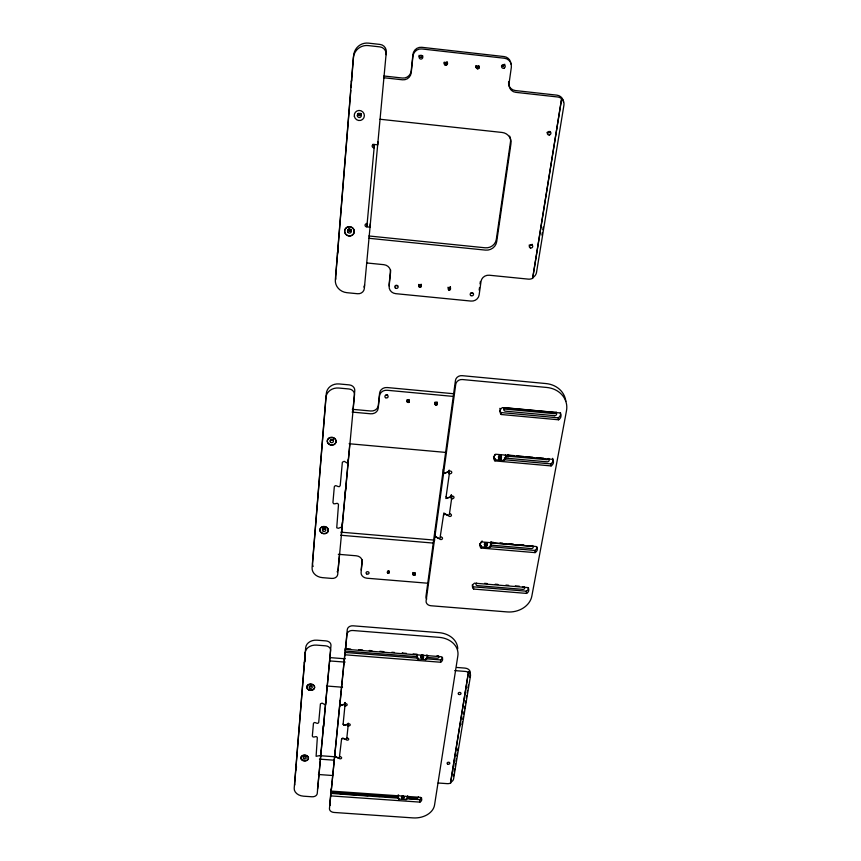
<?xml version="1.0" encoding="UTF-8"?>
<svg xmlns="http://www.w3.org/2000/svg" width="861" height="861" viewBox="0 0 861 861"><rect width="100%" height="100%" fill="white"/><g stroke="black" fill="none" stroke-linecap="round" stroke-linejoin="round"><path stroke-width="1.29" d="M407.544 796.177A4.531 3.326 -0.6 0 1 406.144 799.611L398.794 799.094L398.794 798.179A4.531 3.326 -0.6 0 1 398.482 797.835M388.634 573.146C391.647 570.143 384.167 572.07 388.634 573.146L388.666 571.047M389.054 572.963L389.086 570.865M387.762 573.071L387.794 570.972M388.182 573.178L388.225 571.08M446.17 496.539C446.515 499.972 451.272 495.183 451.627 498.605L449.399 514.265C448.258 517.483 444.685 512.091 443.544 515.319M451.11 495.355L451.508 499.154L453.09 498.551A1.485 1.27 -3.4 0 0 453.876 496.872A1.485 1.27 -3.4 0 0 451.928 496.237L445.847 498.541L449.367 473.593L448.775 472.409L447.526 472.205L443.533 473.711L426.098 600.913A5.457 4.423 -1.8 0 0 430.898 605.746L507.151 611.923A21.88 17.737 -6 0 0 531.829 596.146L566.484 410.805A23.882 20.955 -11.9 0 0 546.767 387.461L462.454 379.54A6.016 5.381 -5.3 0 0 455.738 384.35L443.523 473.539L449.668 471.182A1.507 1.291 -3.4 0 1 451.638 471.839A1.507 1.291 -3.4 0 1 450.852 473.55L449.248 474.163L449.011 470.547M325.34 528.234L324.145 529.117L323.316 528.116A1.335 1.119 4.8 0 0 325.415 528.288M348.253 723.1L348.07 726.21L349.458 725.726A1.335 1.022 1.7 0 0 350.093 724.381A1.335 1.022 1.7 0 0 348.318 723.875L345.046 725.016A1.335 1.022 1.9 0 1 343.13 723.993M377.914 141.871L377.753 144.852L374.438 144.497A1.722 1.679 27.7 0 0 372.178 145.907A1.722 1.679 27.7 0 0 374.137 147.769L374.32 144.777A1.711 1.679 29 0 1 372.899 144.304M345.186 702.49L344.981 706.149L346.38 705.654A1.356 1.044 1.9 0 0 347.026 704.276A1.356 1.044 1.9 0 0 345.229 703.76L339.804 705.665L345.067 652.466L418.015 658.159L417.951 659.009L425.84 659.634A4.865 3.842 -1.3 0 0 426.916 654.79M340.31 794.09L342.689 793.896M341.559 739.319C342.603 736.672 345.745 741.084 346.779 738.447L348.124 725.834C347.575 723.025 343.668 726.996 343.119 724.198L345.175 703.211M345.024 705.751L344.927 702.522M370.262 223.785L370.058 227.164L366.851 226.841A1.636 1.561 11.7 0 1 365.075 225.108A1.636 1.561 11.7 0 1 367.13 223.774M344.927 654.78L440.649 662.238A4.639 3.659 -2 0 0 441.456 656.749L345.487 649.248L347.263 629.649A5.349 4.273 2.1 0 1 353.042 625.807L439.045 632.652A21.148 16.757 -2 0 1 457.74 648.936M345.487 649.248L346.983 634.353A5.381 4.283 2.1 0 1 352.795 630.5L439.218 637.355A21.256 16.8 -2 0 1 457.848 655.867L434.557 805.003A19.695 14.433 -1.1 0 1 412.925 817.896L333.993 812.45A4.929 3.595 1.7 0 1 329.451 808.544L330.721 795.887L419.931 802.118A4.327 3.175 -1.1 0 0 420.631 797.361L331.205 791.087L340.106 700.789M335.047 751.104L334.714 756.302L337.867 757.938L339.342 757.755L341.569 739.104A1.345 1.022 1.8 0 1 343.647 738.383L346.606 739.965A1.324 1.001 1.7 0 0 348.457 739.739A1.324 1.001 1.7 0 0 348.113 738.329L346.854 737.662M330.721 795.887L331.173 789.602L329.785 803.464A4.908 3.584 1.8 0 0 330.258 805.293M331.205 791.087L345.358 648.613L345.207 651.045L417.122 656.663M348.382 459.225L348.081 463.584L344.217 461.302L342.366 462.206L340.213 485.636C339.148 488.951 335.392 483.398 334.316 486.723L332.927 502.576C333.401 505.977 338.018 501.22 338.491 504.632L336.737 527.793L338.33 528.299L342.172 526.857L342.495 522.283M345.078 495.667L345.788 486.949M321.207 750.211L320.809 755.398L316.105 756.302L317.332 737.651C316.751 734.885 312.909 738.803 312.328 736.037L313.447 723.391C314.469 720.7 317.677 725.188 318.699 722.508L320.421 703.846L322.057 703.125L325.523 704.922L325.91 699.842M323.133 730.483L323.521 725.349M323.456 727.082L323.844 721.959M350.804 90.34L335.736 276.144A12.571 11.71 10.5 0 0 335.919 279.212M351.019 87.661L353.623 55.588A14.045 13.615 68.3 0 1 368.465 43.136L380.099 44.438A7.039 6.834 73.1 0 1 386.288 52.198L364.332 288.532A6.296 5.855 8.5 0 1 357.541 293.73L346.908 292.686A12.646 11.763 10.3 0 1 335.338 279.771L353.301 58.096A14.12 13.701 67.6 0 1 368.239 45.579L379.949 46.892A7.082 6.877 72.6 0 1 386.169 54.695M354.258 231.329A4.843 4.596 14.3 0 0 347.005 227.39A4.843 4.596 14.3 0 0 346.854 235.268A4.843 4.596 14.3 0 0 354.248 231.932L354.258 231.749A4.843 4.596 14.4 0 1 349.06 235.828A4.843 4.596 14.4 0 1 344.637 230.759A4.843 4.596 14.4 0 1 349.846 226.669M328.321 530.57L328.342 530.333A4.251 3.552 4.8 0 1 321.874 532.948A4.251 3.552 4.8 0 1 321.928 526.878A4.251 3.552 4.8 0 1 328.332 529.881L328.321 530.57A4.251 3.552 4.8 0 1 321.853 533.196A4.251 3.552 4.8 0 1 321.906 527.115A4.251 3.552 4.8 0 1 328.31 530.128M374.438 144.497L366.851 226.841L367.077 223.462A1.636 1.561 12 0 1 366.603 223.429M339.546 553.849L338.072 569.627A5.521 4.531 3.8 0 1 337.964 570.219M341.386 534.121L349.857 443.426M352.806 411.827L354.775 390.765A5.984 5.327 5.7 0 0 349.308 384.889L339.148 383.952A11.957 10.612 6.6 0 0 326.33 393.466L312.575 562.965A11.075 9.105 4.3 0 0 313.124 566.506M331.237 789.871L331.367 788.633M345.476 648.365L345.627 646.934M390.603 269.967L389.183 283.689A7.34 6.856 2.7 0 0 389.43 286.25M362.201 559.919L361.233 569.239A6.468 5.327 1.8 0 0 361.233 570.219M479.157 290.092L479.512 287.617M480.029 283.915L480.384 281.439M450.787 780.905L468.535 671.752A6.156 4.811 -3.2 0 1 470.483 675.863L453.596 778.882A5.833 4.337 -2.2 0 1 450.572 782.229L450.604 783.09A5.844 4.337 -2.2 0 1 447.139 783.639L438.131 783.004M532.658 278.297L561.673 98.466L532.658 278.297A7.437 6.888 -18.1 0 1 528.245 279.125L489.328 275.229A7.383 6.866 -12 0 0 481.041 281.386L479.114 295.022A7.34 6.813 -9 0 1 470.913 301.07L395.726 293.666A7.362 6.877 2.7 0 1 389.129 286.121L390.55 272.356A7.415 6.963 5.3 0 0 383.877 264.682L366.958 262.982M450.604 783.09L468.535 671.752M541.935 235.064L542.376 232.416M542.807 229.758L543.237 227.11M453.478 776.267L453.822 774.147M454.167 772.059L454.673 768.959M455.103 766.344L455.523 763.729M455.953 761.102L456.384 758.487M456.814 755.861L457.245 753.246M457.675 750.631L458.095 748.005M461.959 724.435L462.389 721.819M462.809 719.204L463.24 716.578M463.67 713.963L464.101 711.347M464.531 708.721L464.962 706.106M465.381 703.491L465.812 700.865M466.242 698.249L466.673 695.634M467.103 693.008L467.534 690.393M467.953 687.778L468.384 685.152M469.675 677.295L470.31 673.367A6.135 4.8 -3.2 0 0 465.005 668.104L456.922 667.469M508.001 457.148L508.442 454.522M421.363 657.664C422.59 660.613 424.139 655.544 421.363 657.664A1.248 0.99 -1.3 0 1 421.642 656.211A1.248 0.99 -1.3 0 1 423.472 656.814A1.248 0.99 -1.3 0 1 422.245 658.052C425.226 657.137 420.545 654.715 421.438 657.643M423.171 656.663L422.256 655.716L421.416 656.846M401.893 796.823L402.55 796.199M501.048 457.148L500.747 458.138M484.883 544.798L485.895 543.592L486.874 544.582M422.719 55.707C422.547 58.139 418.704 57.687 419.049 55.298M444.265 62.433L446.063 63.488L447.107 61.648C449.356 65.554 443.06 66.512 444.254 62.153M476.251 66.523L477.78 67.029L478.867 65.759L479.2 67.459C478.587 70.053 475.272 68.213 475.993 65.985L476.574 68.234M420.835 287.014L420.771 284.571C414.916 286.164 424.064 288.586 420.136 284.776M450.4 289.511L450.206 287.068C444.104 290.587 454.479 289.791 447.978 287.273M437.302 404.498C436.775 399.902 432.911 406.822 437.302 404.498L437.366 402.248M550.265 131.485L548.898 133.014L547.047 132.411M332.938 439.648L331.711 440.369L330.839 439.519M532.195 244.266L530.247 245.708M415.163 574.782C414.582 570.811 411.149 576.838 415.163 574.782L415.131 572.683M354.248 231.932L354.269 231.146A4.843 4.596 14.4 0 0 351.073 226.96M484.926 544.582L486.777 544.389M485.087 544.938C485.765 548.166 488.187 543.495 484.872 544.647M305.73 756.345L304.159 756.432M409.126 402.281C410.622 397.868 404.11 402.862 409.126 402.281L409.104 399.526M499.122 456.685L500.316 456.265L501.07 457.266M403.357 798.201A1.162 0.861 -0.6 0 0 403.605 796.845A1.162 0.861 -0.6 0 0 401.775 797.028A1.162 0.861 -0.6 0 0 402.474 798.287C400.408 796.834 404.573 797.566 403.411 796.36M403.411 797.706C404.605 795.865 400.333 796.888 402.55 797.878A1.162 0.861 -0.6 0 1 401.775 796.608A1.162 0.861 -0.6 0 1 403.605 796.425A1.162 0.861 -0.6 0 1 403.357 797.77M403.411 798.125L403.411 797.211M332.755 439.562L331.076 439.454M325.157 528.299L323.542 528.202M486.573 545.4L485.356 545.53L484.851 544.432M422.923 657.395L422.245 657.621M397.556 285.637L395.705 285.809M472.603 293.063L470.763 293.235M387.601 394.898L385.836 395.048M311.488 685.84L310.337 685.787M339.794 705.869L343.324 704.642L344.777 705.062M499.477 456.007L500.725 456.158L501.091 457.492M421.772 655.425L422.923 655.544M420.685 57.386L421.373 57.332M402.001 653.144L402.83 653.208M331.011 792.195L397.911 796.877M407.285 797.534L416.649 798.19A1.571 1.162 -1.1 0 0 418.371 796.845M347.424 794.229L356.303 794.854M360.21 795.123L368.013 795.672M373.254 796.038L379.916 796.511M385.244 796.877L391.906 797.351M409.233 798.556L417.219 799.116M330.882 793.422L398.568 798.169M406.564 798.728L419.888 799.654A4.316 3.175 -1.1 0 0 421.599 797.824M319.732 755.667L334.811 756.754M319.463 759.133L334.423 760.209M318.419 774.502L332.604 775.513M326.47 686.002L342.527 687.229M346.682 648.72L350.664 649.033M358.639 649.646L362.621 649.958M369.261 650.485L371.92 650.69M379.895 651.314L383.877 651.626M391.852 652.251L394.51 652.455M402.474 653.079L406.467 653.391M413.108 653.908L417.09 654.22M426.443 657.395L437.097 658.224A1.69 1.335 -2 0 0 438.927 656.502M425.969 658.783L440.563 659.913A4.628 3.659 -2 0 0 442.543 657.298M329.914 657.61L344.217 658.719A6.221 4.908 2.3 0 0 345.347 658.73M329.666 660.925L344.013 662.034A6.242 4.918 2.3 0 0 345.153 662.034M454.748 670.611L465.209 671.419A6.156 4.811 -3.2 0 1 468.588 672.57M472.269 584.867A4.8 3.918 -4.3 0 0 473.421 586.825L526.297 591.184A4.789 3.896 -6.8 0 0 528.514 587.837M428.111 583.252L366.98 578.226A6.501 5.338 1.8 0 1 361.082 572.393L362.201 561.706A6.533 5.392 2.6 0 0 356.228 555.786L338.319 554.29M473.582 589.053L526.598 593.412A4.8 3.896 -6.7 0 0 527.685 587.557L474.519 583.166A4.811 3.918 -4.3 0 0 473.582 589.053L473.421 586.825M484.582 583.327L487.261 583.554M495.269 584.21L497.949 584.436M505.956 585.093L508.625 585.319M515.308 585.867L519.312 586.201M493.407 542.355L490.759 542.129A5.134 4.273 -5.2 0 1 489.522 547.531L481.234 546.832A5.134 4.273 -5.1 0 1 480.642 542.753M500.015 542.914L502.663 543.14M509.271 543.7L513.231 544.034M519.85 544.604L523.811 544.938M491.362 542.925L530.871 546.283A1.776 1.474 -7.8 0 0 532.658 545.508M340.805 532.163L434.74 540.127M490.275 545.088L531.205 548.565A1.787 1.474 -7.8 0 0 533.239 547.23A1.787 1.474 -7.8 0 0 531.743 545.616M490.081 546.67L534.767 550.448A4.886 4.047 -7.8 0 0 537.027 546.972M340.59 535.23L433.513 543.097M481.073 548.059L535.09 552.622A4.897 4.047 -7.8 0 0 536.209 546.531L482.042 541.935A4.908 4.079 -5.1 0 0 481.073 548.059L480.879 545.885A4.886 4.068 -5.1 0 1 479.717 543.851M507.527 455.028L514.211 455.63M516.88 455.878L523.563 456.481M526.232 456.717L532.916 457.32M536.93 457.675L543.614 458.278M505.385 455.986L546.649 459.699A1.851 1.593 -10.6 0 0 548.705 458.472M349.103 443.738L446.418 452.477M504.331 457.998L547.036 461.83A1.862 1.593 -10.6 0 0 549.157 460.398A1.862 1.593 -10.6 0 0 547.618 458.644M498.777 459.333L501.242 459.559M504.04 459.699L550.717 463.885L551.105 465.919L494.935 460.893L494.698 458.859A5.091 4.402 -7.2 0 1 493.514 456.653M494.139 456.879A5.349 4.617 -7.3 0 0 495.086 458.999L495.183 459.752L503.793 460.527A5.349 4.617 -7.3 0 0 505.45 455.221M499.81 410.245A5.198 4.585 -8.8 0 0 501.016 412.548L558.176 417.833A5.198 4.542 -12.6 0 0 560.446 412.645M501.274 414.507L558.585 419.791A5.22 4.553 -12.6 0 0 559.854 412.914L502.372 407.597A5.22 4.596 -8.7 0 0 501.274 414.507L501.016 412.548M352.31 409.309L370.736 410.998A6.974 6.188 3.4 0 0 378.302 405.499L379.593 393.133A7.006 6.242 2.1 0 1 387.246 387.547L454.479 393.811M352.117 412.085L370.617 413.786A7.006 6.199 3.3 0 0 378.216 408.275L379.507 395.866A7.039 6.264 2.1 0 1 387.181 390.27L453.489 396.437M368.831 235.968L485.13 247.796A9.977 9.439 -15.2 0 0 496.313 239.412L510.487 141.871A10.461 10.128 -37.6 0 0 510.315 138.04M368.691 238.26L485.464 250.11A10.02 9.471 -15 0 0 496.689 241.704L510.939 143.841A10.504 10.16 -37 0 0 502.114 132.465L380.035 119.248M383.877 75.983L402.464 78.05A8.136 7.986 79.4 0 0 411.214 70.871L412.903 54.609A8.223 8.029 89.6 0 1 421.761 47.301L504.094 56.578A8.223 7.91 -61.8 0 1 510.95 64.112M383.791 77.738L402.464 79.804A8.169 8.018 79.1 0 0 411.246 72.593L412.946 56.277A8.255 8.061 89.6 0 1 421.836 48.948L504.524 58.257A8.255 7.953 -61.3 0 1 511.337 67.309L509.045 83.463A8.179 7.857 -54.9 0 0 515.771 92.342L557.562 96.97A8.126 7.706 -47.9 0 1 561.835 98.918M500.23 455.577L499.681 455.577A1.378 1.184 -7.3 0 1 501.306 456.631M530.247 245.729L529.128 245.116M499.692 458.02L499.079 457.6M334.735 756.087L339.557 758.638A1.313 0.99 1.8 0 0 341.386 758.401A1.313 0.99 1.8 0 0 341.042 757.023L339.794 756.367M434.956 536.155L440.165 539.33A1.464 1.216 -2.5 0 0 442.21 539.051A1.464 1.216 -2.5 0 0 441.908 537.35L440.552 536.521M449.496 513.36L450.852 514.2A1.474 1.248 -3.1 0 1 451.153 515.943A1.474 1.248 -3.1 0 1 449.087 516.223L443.835 512.984L440.014 538.168L438.357 538.394L434.966 536.349L434.794 531.743M501.5 65.888L503.394 66.534L504.75 64.209M500.973 457.04L499.337 456.847L499.735 458.375A1.518 1.313 -7.3 0 1 498.659 456.416A1.518 1.313 -7.3 0 1 501.124 456.072A1.518 1.313 -7.3 0 1 500.564 458.181M423.192 657.072L422.277 656.512L421.427 657.244M558.176 417.833L558.585 419.791M478.694 66.286L479.028 67.997M478.307 66.76L478.63 68.471M477.78 67.029L478.103 68.74M477.231 67.072L477.543 68.794M476.703 66.91L477.026 68.622M475.982 65.705L476.294 67.416M534.767 550.448L535.09 552.622M526.297 591.184L526.598 593.412M446.977 62.735L447.171 64.435M446.59 63.208L446.784 64.909M446.063 63.488L446.246 65.188M445.514 63.531L445.697 65.232M444.986 63.37L445.169 65.07M444.534 62.982L444.717 64.672M489.522 547.531L489.446 546.724A5.134 4.273 -5.2 0 0 489.92 546.358M481.159 546.025L481.234 546.832M450.357 286.616L450.551 289.059M449.862 287.456L450.045 289.899M449.367 287.692L449.55 290.135M448.872 287.735L449.055 290.179M448.387 287.596L448.57 290.039M444.448 64.134C443.845 61.927 447.623 61.594 447.333 63.897M451.433 495.032L451.638 498.379M476.316 67.696C475.735 65.511 479.502 65.156 479.2 67.459M451.433 495.247L451.627 498.605M450.916 495.215L451.046 497.443M449.184 470.074L449.367 473.593M443.318 469.32L443.533 473.711M436.839 402.098L436.968 404.853M436.376 402.302L436.505 405.068M435.903 402.345L436.032 405.1M435.451 402.216L435.569 404.982M435.085 402.851L435.171 404.692M434.837 402.227L434.934 404.283M440.563 659.913L440.649 662.238M421.115 284.184L421.18 286.616M420.276 284.808L420.351 287.24M419.845 287.283L419.296 284.711L419.361 287.144M418.876 284.388L418.941 286.821M425.84 659.634L425.818 658.773A4.865 3.842 -1.3 0 0 427.4 656.728M419.931 802.118L419.888 799.309A4.316 3.175 -1.1 0 0 420.781 798.685M414.83 572.995L414.862 575.094M414.399 573.178L414.432 575.277M413.958 573.211L413.99 575.309M413.538 573.103L413.56 575.202M413.162 572.856L413.183 574.954M412.946 572.5L412.968 574.599M408.641 399.741L408.663 402.496M408.168 399.773L408.189 402.528M407.705 399.655L407.727 402.41M407.307 400.279L407.318 402.109M407.049 399.655L407.081 401.7M406.144 798.696L406.144 799.611M308.464 758.164A3.799 2.841 3.2 0 1 302.706 760.263A3.799 2.841 3.2 0 1 302.706 755.409A3.799 2.841 3.2 0 1 308.464 757.788L308.475 758.143A3.799 2.841 3.2 0 0 302.674 755.678A3.799 2.841 3.2 0 0 302.685 760.543A3.799 2.841 3.2 0 0 308.442 758.433M294.903 784.866A9.934 7.318 3 0 1 294.72 782.95L305.687 647.763A10.633 8.395 3.7 0 1 317.02 640.186L326.061 640.896A5.317 4.208 3.3 0 1 330.979 645.524L317.655 788.224A4.951 3.648 2.6 0 1 317.397 789.16M337.577 254.038A7.491 7.039 12.9 0 1 337.501 252.37M351.32 81.849A8.147 7.932 58.7 0 1 351.697 79.998M561.673 98.466A8.115 7.695 -48 0 1 563.912 105.279L536.521 272.377A7.426 6.888 -18.2 0 1 532.529 277.694M508.593 81.698A8.147 7.824 -55.4 0 0 515.287 90.545L556.906 95.151A8.093 7.674 -48.3 0 1 563.481 102.039M509.626 136.103A10.461 10.128 -37.6 0 1 510.024 137.06M337.781 252.273A7.469 7.028 13 0 1 337.706 250.616M364.558 284.873A6.264 5.823 8.6 0 1 363.88 287.047M361.233 114.018A2.034 1.991 45.9 0 1 360.436 114.664M358.671 114.588A2.034 1.991 45.9 0 1 358.058 114.082A1.604 1.571 45.3 0 0 359.661 115.557A1.604 1.571 45.3 0 0 361.125 113.889A1.604 1.571 45.7 0 1 360.501 114.621M360.307 113.297A1.227 1.195 45.2 0 1 360.361 115.083A1.227 1.195 45.2 0 1 358.585 114.943A1.227 1.195 45.2 0 1 358.833 113.189M360.544 114.179A1.604 1.561 45.9 0 1 360.178 114.352M360.737 114.115A1.227 1.195 45.4 0 1 359.026 114.943M358.348 113.932A1.227 1.195 45.4 0 0 358.553 114.524A1.604 1.571 45.7 0 1 358.294 114.169M361.125 114.072A1.604 1.571 45.4 0 1 358.068 114.244M360.662 114.179A1.227 1.195 45.5 0 1 360.253 114.653M360.113 115.03A1.604 1.571 45.5 0 1 358.897 114.943M358.553 114.707A1.604 1.571 45.5 0 1 358.09 114.018M361.017 114.244A1.604 1.571 45.5 0 1 360.479 114.847M360.684 113.953A1.227 1.195 45.6 0 1 360.275 114.427M360.834 114.126A1.604 1.571 45.8 0 1 360.156 114.578M358.596 114.255A1.604 1.571 45.8 0 1 358.327 113.943M350.75 229.51A1.162 1.098 14.5 0 1 349.857 230.942A1.162 1.098 14.5 0 1 348.501 229.812A1.162 1.098 14.5 0 1 349.867 228.768M351.202 229.5A1.518 1.442 14.5 0 1 349.609 231.017A1.518 1.442 14.5 0 1 348.188 229.284M350.352 230.361A1.162 1.098 14.5 0 1 348.544 229.51A1.518 1.442 14.6 0 0 349.114 230.059M350.868 230.274A1.518 1.442 14.5 0 1 348.199 229.392M349.232 230.156A1.162 1.098 14.5 0 1 348.64 229.521A1.926 1.83 14.7 0 0 349.114 229.747A1.518 1.442 14.6 0 1 348.813 229.575A1.162 1.098 14.6 0 0 349.254 229.887M350.599 230.242A1.518 1.442 14.6 0 1 348.307 229.489M485.292 545.4A1.453 1.205 -5.2 0 1 484.571 543.743A1.453 1.205 -5.2 0 1 486.637 543.226A1.453 1.205 -5.2 0 1 487.003 544.981M486.034 545.465A1.453 1.205 -5.2 0 1 485.658 545.476M480.922 542.258A5.134 4.273 -5.1 0 1 481.277 541.795M481.686 541.375A5.134 4.273 -5.1 0 1 482.171 540.988M480.825 545.583A5.134 4.273 -5.1 0 1 480.201 543.539M491.007 541.827A5.134 4.273 -5.2 0 1 490.339 545.928M485.141 545.196A1.324 1.098 -5.2 0 1 484.721 543.689A1.324 1.098 -5.2 0 1 486.54 543.291A1.324 1.098 -5.2 0 1 486.949 544.798M486.766 545.4A1.324 1.098 -5.2 0 1 484.614 544.991A1.324 1.098 -5.2 0 1 486.034 543.517A1.324 1.098 -5.2 0 1 486.992 545.164M325.673 528.137A1.335 1.119 4.8 0 1 323.101 528.277M324.888 528.245A1.335 1.119 4.8 0 1 323.865 528.191M499.918 458.16A1.378 1.184 -7.3 0 1 498.713 456.556A1.378 1.184 -7.3 0 1 500.908 456.061A1.378 1.184 -7.3 0 1 500.618 458.009M500.327 458.472A1.378 1.184 -7.3 0 1 498.68 457.105A1.378 1.184 -7.3 0 1 500.854 456.341A1.378 1.184 -7.3 0 1 500.661 458.353M500.489 455.006A1.518 1.302 -7.3 0 1 501.113 455.404M495.183 459.752A5.349 4.628 -7.3 0 1 495.247 454.296M505.558 455.017A5.349 4.617 -7.4 0 1 504.191 459.365M333.185 439.659A1.388 1.205 6 0 1 330.624 439.497M333.024 439.584A1.388 1.205 6 0 1 330.828 439.444M332.464 439.584A1.388 1.205 6 0 1 331.41 439.519M337.49 571.317A5.521 4.531 3.8 0 1 337.125 571.822M421.513 657.47A1.248 0.99 -1.3 0 1 421.524 655.878A1.248 0.99 -1.3 0 1 423.451 656.362A1.248 0.99 -1.3 0 1 422.245 657.653M421.373 655.576A1.248 0.99 -1.3 0 1 423.138 655.576M421.384 655.006A1.378 1.087 -1.3 0 1 423.063 654.963M417.951 659.009A4.865 3.842 -1.3 0 1 417.531 654.909M417.94 658.159A4.865 3.842 -1.3 0 1 417.327 657.32M417.133 656.868A4.865 3.842 -1.3 0 1 417.09 654.952M427.53 655.77A4.865 3.842 -1.3 0 1 427.497 656.254M296.335 769.691A5.909 4.391 3.2 0 1 295.84 767.635M304.32 663.035A6.231 4.875 3.8 0 1 305.192 660.85M296.593 767.076A5.898 4.38 3.2 0 1 296.098 765.02M304.568 660.538A6.21 4.875 3.8 0 1 305.44 658.353M305.633 756.378A1.195 0.893 3.2 0 1 304.45 756.432M402.657 798.018A1.281 0.947 -0.6 0 1 401.635 796.673A1.281 0.947 -0.6 0 1 403.701 796.414A1.281 0.947 -0.6 0 1 403.314 797.943M398.794 799.094A4.531 3.336 -0.6 0 1 398.654 795.177M398.223 797.458A4.531 3.326 -0.6 0 1 398.137 795.004M407.597 796.92A4.531 3.326 -0.6 0 1 406.909 798.072M407.716 796.091A4.531 3.326 -0.6 0 1 407.683 796.511M494.935 460.893A5.101 4.413 -7.2 0 1 495.99 454.264L552.321 459.322A5.101 4.38 -10.6 0 1 551.105 465.919M556.195 411.935A1.894 1.657 -12.6 0 1 554.01 413.635L505.116 409.115A1.894 1.668 -8.9 0 1 503.879 408.501M426.733 599.073A5.424 4.413 -1.8 0 1 425.98 596.307L455.447 380.454A5.984 5.36 -5.4 0 1 462.131 375.665L545.992 383.565A23.753 20.879 -12 0 1 565.817 401.334M476.617 583.101A1.754 1.431 -4.3 0 0 477.446 585.631L522.81 589.365A1.754 1.421 -6.7 0 0 524.155 586.793M523.596 586.815A1.744 1.421 -6.7 0 1 522.498 587.03M552.687 458.321A5.091 4.37 -10.6 0 1 550.717 463.885M499.81 408.943A5.198 4.585 -8.8 0 1 499.961 408.297M421.406 797.91A4.316 3.175 -1.1 0 1 421.126 798.308M437.022 655.781A1.69 1.335 -2 0 0 437.883 655.673A1.69 1.335 -2 0 1 438.626 656.05M305.192 652.713L294.204 788.213A9.977 7.34 2.9 0 0 303.535 796.188L311.962 796.78A4.972 3.648 2.6 0 0 317.246 793.498L330.613 650.464A5.349 4.219 3.3 0 0 325.673 645.825L316.579 645.115A10.687 8.416 3.7 0 0 305.192 652.713M325.888 397.578L312.091 567.668A11.128 9.137 4.3 0 0 322.412 577.645L331.786 578.42A5.543 4.542 3.7 0 0 337.727 574.352L354.506 394.865A6.016 5.349 5.7 0 0 348.996 388.978L338.782 388.031A12.022 10.655 6.5 0 0 325.888 397.578M401.926 798.136C403.12 800.708 404.476 796.264 401.926 798.136M499.111 457.772C500.316 461.302 502.254 455.275 499.111 457.772M554.419 415.691L505.407 411.16A1.905 1.679 -8.8 0 1 503.793 409.319A1.905 1.679 -8.8 0 1 505.934 407.813L555.033 412.365A1.905 1.657 -12.6 0 1 556.593 414.206A1.905 1.657 -12.6 0 1 554.419 415.691M308.529 689.543A3.939 3.057 3.5 0 0 314.642 687.358A3.939 3.057 3.5 0 0 308.981 684.269A3.939 3.057 3.5 0 0 308.529 689.543M308.496 689.801A3.939 3.057 3.5 0 0 314.62 687.627A3.939 3.057 3.5 0 0 308.959 684.538A3.939 3.057 3.5 0 0 308.496 689.801M303.836 758.81A1.518 1.141 3.2 0 0 306.193 758.003A1.518 1.141 3.2 0 0 303.998 756.851A1.518 1.141 3.2 0 0 303.836 758.81M309.842 688.057A1.571 1.216 3.5 0 0 312.295 687.175A1.571 1.216 3.5 0 0 310.025 685.948A1.571 1.216 3.5 0 0 309.842 688.057M395.468 288.123A1.7 1.582 2.7 0 0 398.148 287.014A1.7 1.582 2.7 0 0 395.759 285.4A1.7 1.582 2.7 0 0 395.468 288.123M470.827 295.571A1.69 1.571 -9 0 0 473.518 294.473A1.69 1.571 -9 0 0 471.204 292.869A1.69 1.571 -9 0 0 470.827 295.571M419.458 56.051A1.905 1.862 89.6 0 0 420.76 59.065A1.905 1.862 89.6 0 0 422.654 56.406A1.905 1.862 89.6 0 0 419.458 56.051M504.331 68.008A1.905 1.83 -61.3 0 0 504.309 64.747A1.905 1.83 -61.3 0 0 501.554 66.48A1.905 1.83 -61.3 0 0 504.331 68.008M549.296 134.994A1.84 1.744 -41.9 0 0 550.577 132.11A1.84 1.744 -41.9 0 0 547.478 132.583A1.84 1.744 -41.9 0 0 549.296 134.994M530.516 247.979A1.733 1.614 -20.9 0 0 532.69 245.966A1.733 1.614 -20.9 0 0 529.849 245.256A1.733 1.614 -20.9 0 0 530.516 247.979M354.345 116.257A5.112 4.994 44.6 0 0 362.578 119.431A5.112 4.994 44.6 0 0 361.05 110.789A5.112 4.994 44.6 0 0 354.345 116.257M347.984 232.416A1.937 1.84 14.4 0 0 351.266 231.921A1.937 1.84 14.4 0 0 349.103 229.446A1.937 1.84 14.4 0 0 347.984 232.416M357.337 115.815A2.045 2.002 44.6 0 0 360.63 117.074A2.045 2.002 44.6 0 0 360.016 113.62A2.045 2.002 44.6 0 0 357.337 115.815M485.206 545.939A1.324 1.098 -5.2 0 0 487.229 544.991A1.324 1.098 -5.2 0 0 485.292 544.034A1.324 1.098 -5.2 0 0 485.206 545.939M366.689 573.921A1.496 1.227 1.8 0 0 369.046 573.049A1.496 1.227 1.8 0 0 366.926 571.801A1.496 1.227 1.8 0 0 366.689 573.921M385.567 397.685A1.625 1.442 2.1 0 0 388.117 396.663A1.625 1.442 2.1 0 0 385.836 395.199A1.625 1.442 2.1 0 0 385.567 397.685M499.326 458.698A1.378 1.184 -7.3 0 0 501.436 457.675A1.378 1.184 -7.3 0 0 499.423 456.631A1.378 1.184 -7.3 0 0 499.326 458.698M328.741 443.91A4.423 3.842 6 0 0 336.005 442.016A4.423 3.842 6 0 0 330.301 437.42A4.423 3.842 6 0 0 328.741 443.91M328.719 444.136A4.423 3.842 5.9 0 0 335.984 442.242A4.423 3.842 5.9 0 0 330.28 437.646A4.423 3.842 5.9 0 0 328.719 444.136M323.144 531.14A1.7 1.421 4.8 0 0 325.792 530.128A1.7 1.421 4.8 0 0 323.359 528.686A1.7 1.421 4.8 0 0 323.144 531.14M330.506 442.242A1.765 1.539 6 0 0 333.411 441.478A1.765 1.539 6 0 0 331.13 439.637A1.765 1.539 6 0 0 330.506 442.242M421.632 658.321A1.248 0.99 -1.3 0 0 423.526 657.46A1.248 0.99 -1.3 0 0 421.653 656.609A1.248 0.99 -1.3 0 0 421.632 658.321M458.762 694.386A1.41 1.087 -2.9 0 0 461.001 693.6A1.41 1.087 -2.9 0 0 459.064 692.502A1.41 1.087 -2.9 0 0 458.762 694.386M447.645 764.062A1.356 1.012 -2.3 0 0 449.808 763.33A1.356 1.012 -2.3 0 0 447.924 762.308A1.356 1.012 -2.3 0 0 447.645 764.062M402.195 798.621A1.162 0.861 -0.6 0 0 403.949 797.878A1.162 0.861 -0.6 0 0 402.205 797.135A1.162 0.861 -0.6 0 0 402.195 798.621"/></g></svg>
